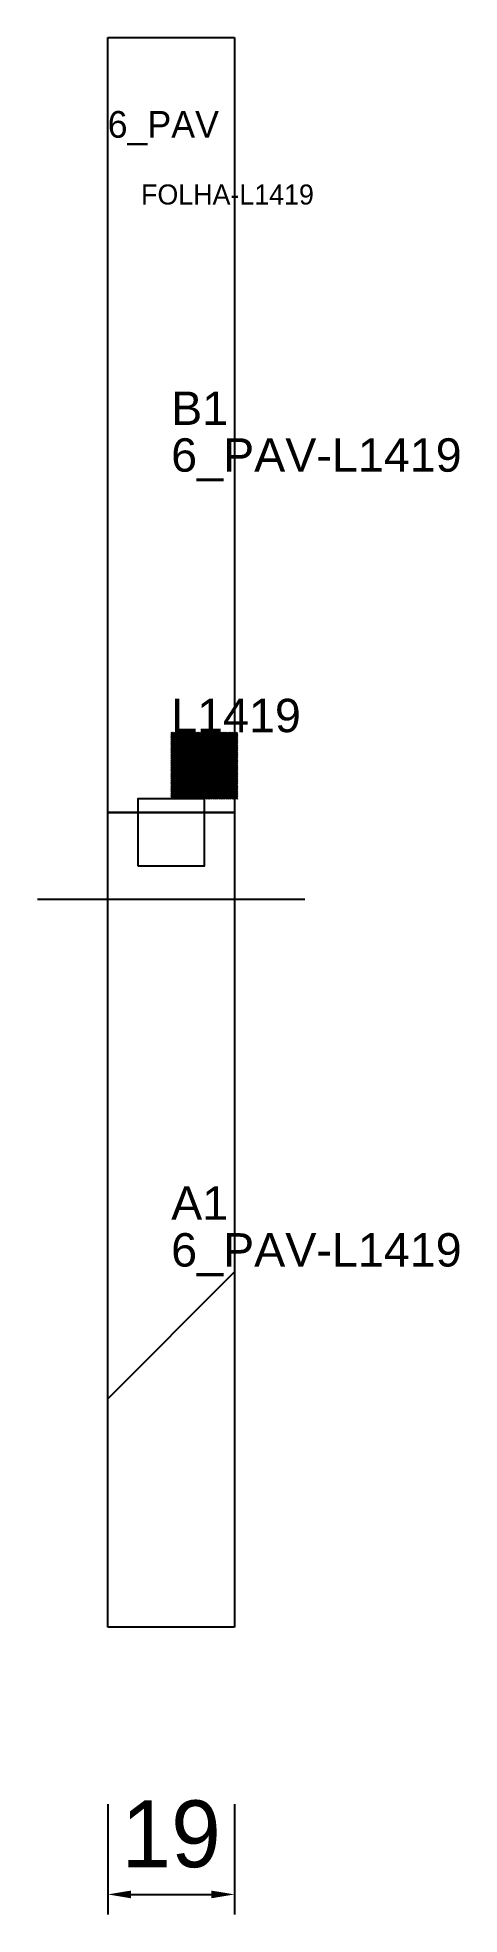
# Model space of a CAD drawing. Header units: metres. Extents: x 212 to 275, y -80 to 202.
import ezdxf

# ---------------------------------------------------------------- set-up
doc = ezdxf.new("R2010")
doc.units = ezdxf.units.M
for name, color, linetype in [('3', 3, 'CONTINUOUS'), ('AUX00', 7, 'CONTINUOUS'), ('COTA', 241, 'CONTINUOUS'), ('FOLHA', 255, 'CONTINUOUS'), ('Hachura', 251, 'CONTINUOUS'), ('NOMENCLATURA', 7, 'CONTINUOUS'), ('Nível', 160, 'CONTINUOUS'), ('Painéis', 200, 'CONTINUOUS'), ('Pilares', 5, 'CONTINUOUS'), ('REAPROVEITAMENTO', 251, 'CONTINUOUS'), ('SARR_2.2x7', 40, 'CONTINUOUS')]:
    doc.layers.add(name, color=color, linetype=linetype)
doc.styles.add('ARIAL', font='Arial.ttf')
doc.styles.add('STR_STANDARD', font='arial.ttf')
doc.dimstyles.new('EZ DXF', dxfattribs={"dimtxt": 10, "dimasz": 3.5, "dimexe": 3, "dimexo": 1.5, "dimgap": 1, "dimtad": 1, "dimdec": 1, "dimdsep": 46, "dimcen": 2.5, "dimazin": 3, "dimtfac": 1, "dimtmove": 0, "dimatfit": 3})

msp = doc.modelspace()

# ---------------------------------------------------------------- hatches: boundary and pattern name
at = {"layer": 'Hachura'}
h = msp.add_hatch(dxfattribs=at)
h.set_pattern_fill('ANSI31', scale=50)
h.paths.add_polyline_path([(222.2, 201.5), (241.2, 201.5), (241.2, -36.5), (222.2, -36.5)])
h = msp.add_hatch(dxfattribs=at)
h.set_pattern_fill('ANSI31', scale=50)
h.paths.add_polyline_path([(222.2, 201.5), (241.2, 201.5), (241.2, -36.5), (222.2, -36.5)])
at = {"layer": 'Reaproveitamento'}
h = msp.add_hatch(dxfattribs=at)
h.set_pattern_fill('SOLID')
h.paths.add_polyline_path([(231.7, 87.5), (241.7, 87.5), (241.7, 97.5), (231.7, 97.5)])
h = msp.add_hatch(dxfattribs=at)
h.set_pattern_fill('SOLID')
h.paths.add_polyline_path([(231.7, 87.5), (241.7, 87.5), (241.7, 97.5), (231.7, 97.5)])

# ---------------------------------------------------------------- linework, layer by layer
at = {"layer": '3'}
msp.add_lwpolyline([(222.2, 85.5), (241.2, 85.5)], close=True, dxfattribs=at)
msp.add_lwpolyline([(222.2, 85.5), (241.2, 85.5)], close=True, dxfattribs=at)
at = {"layer": 'Painéis', "color": 200}
for p, q in [((222.2, 201.5), (241.2, 201.5)), ((222.2, -36.5), (222.2, 201.5)), ((222.2, 201.5), (241.2, 201.5)), ((222.2, -36.5), (222.2, 201.5)), ((241.2, 201.5), (241.2, -36.5)), ((241.2, 201.5), (241.2, -36.5)), ((241.2, -36.5), (222.2, -36.5)), ((241.2, -36.5), (222.2, -36.5))]:
    msp.add_line(p, q, dxfattribs=at)
at = {"layer": 'Pilares'}
msp.add_lwpolyline([(226.7, 77.5), (236.7, 77.5), (236.7, 87.5), (226.7, 87.5)], close=True, dxfattribs=at)
msp.add_lwpolyline([(226.7, 77.5), (236.7, 77.5), (236.7, 87.5), (226.7, 87.5)], close=True, dxfattribs=at)
at = {"layer": 'SARR_2.2x7'}
msp.add_line((211.7, 72.5), (251.7, 72.5), dxfattribs=at)
msp.add_line((211.7, 72.5), (251.7, 72.5), dxfattribs=at)

# ---------------------------------------------------------------- texts
at = {"layer": '3', "style": 'STR_STANDARD'}
for s, p in [('B1', (231.7, 143.5)), ('B1', (231.7, 143.5)), ('A1', (231.7, 24.5)), ('A1', (231.7, 24.5))]:
    msp.add_text(s, height=5, dxfattribs=at).set_placement(p)
at = {"layer": 'AUX00', "style": 'STR_STANDARD'}
for p in [(231.7, 136.5), (231.7, 136.5), (231.7, 17.5), (231.7, 17.5)]:
    msp.add_text('6_PAV-L1419', height=5, dxfattribs=at).set_placement(p)
at = {"layer": 'FOLHA'}
msp.add_text('FOLHA-L1419', height=3, dxfattribs=at).set_placement((227.2, 176.5))
msp.add_text('FOLHA-L1419', height=3, dxfattribs=at).set_placement((227.2, 176.5))
at = {"layer": 'NOMENCLATURA', "insert": (231.7, 102.5), "char_height": 5, "attachment_point": 1, "style": 'ARIAL'}
msp.add_mtext('L1419', dxfattribs=at)
msp.add_mtext('L1419', dxfattribs=at)
at = {"layer": 'Nível'}
msp.add_text('6_PAV', height=4, dxfattribs=at).set_placement((222.2, 186.5))
msp.add_text('6_PAV', height=4, dxfattribs=at).set_placement((222.2, 186.5))

# ---------------------------------------------------------------- dimensions: what is measured, and where the dimension line sits
at = {"layer": 'COTA'}
msp.add_linear_dim(base=(222.2, -76.5), p1=(222.2, -61.5), p2=(241.2, -61.5), dimstyle='EZ DXF', dxfattribs=at).render()
msp.add_linear_dim(base=(222.2, -76.5), p1=(222.2, -61.5), p2=(241.2, -61.5), dimstyle='EZ DXF', dxfattribs=at).render()

doc.saveas('drawing.dxf')
